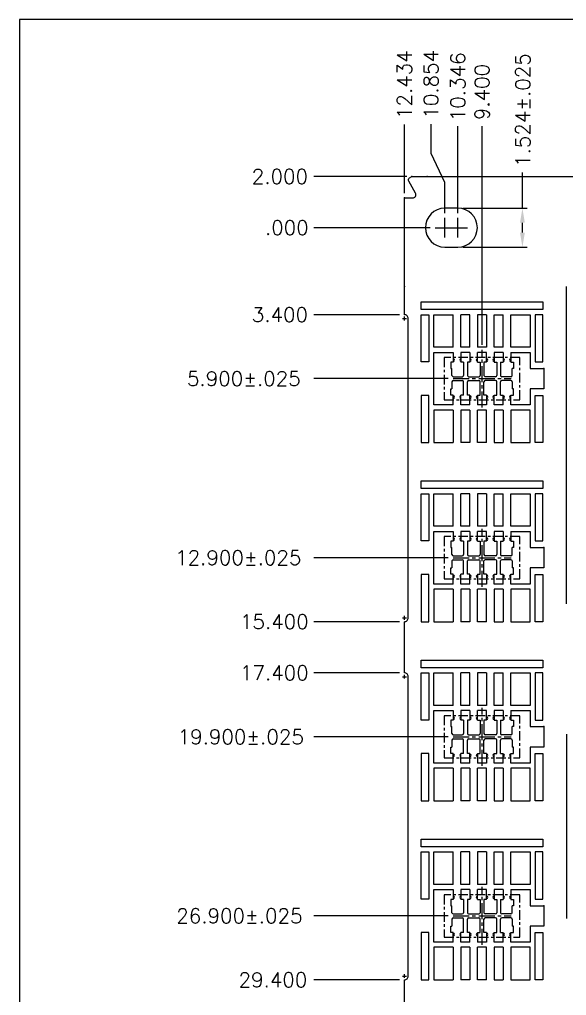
# Model space of a CAD drawing. Extents: x 289 to 470, y -62 to 34.
# Drawn here: x 289.24 to 310.62, y -4.55 to 33.59 of the extents above; entities that cross this region are included whole.
import ezdxf

# ---------------------------------------------------------------- set-up
doc = ezdxf.new("R2010")
doc.units = 0
doc.header["$LTSCALE"] = 0.5
doc.header["$MEASUREMENT"] = 0
doc.linetypes.add('CENTER', pattern=[2, 1.25, -0.25, 0.25, -0.25])
doc.linetypes.add('CENTER2', pattern=[1.125, 0.75, -0.125, 0.125, -0.125])
doc.layers.add('1', color=7, linetype='CONTINUOUS')
doc.layers.add('1D', color=4, linetype='CONTINUOUS')
doc.styles.add('SIMPLEX', font='SIMPLEX')

msp = doc.modelspace()

# ---------------------------------------------------------------- linework, layer by layer
at = {"layer": '1', "linetype": 'Continuous'}
for p, q in [((306.376, 26.22), (305.868, 26.22)), ((305.868, 24.696), (306.376, 24.696)), ((310.622, 10.758), (310.622, 23.158)), ((310.622, 5.658), (310.622, -1.542))]:
    msp.add_line(p, q, dxfattribs=at)
at = {"layer": '1'}
for p, q in [((304.942, 22.258), (304.942, 22.558)), ((304.942, 22.558), (309.702, 22.558)), ((309.702, 22.558), (309.702, 22.258)), ((309.702, 22.258), (304.942, 22.258)), ((304.942, 20.212), (304.942, 22.058)), ((304.942, 22.058), (305.242, 22.058)), ((305.242, 22.058), (305.242, 20.212)), ((305.442, 22.058), (306.197, 22.058)), ((305.442, 20.786), (305.442, 22.058)), ((306.197, 20.786), (306.197, 22.058)), ((306.847, 22.058), (306.497, 22.058)), ((306.497, 20.786), (306.497, 22.058)), ((306.847, 20.786), (306.847, 22.058)), ((307.497, 22.058), (307.147, 22.058)), ((307.147, 22.058), (307.147, 20.786)), ((307.497, 22.058), (307.497, 20.786)), ((307.797, 20.786), (307.797, 22.058)), ((308.147, 20.786), (308.147, 22.058)), ((308.447, 22.058), (309.202, 22.058)), ((308.447, 20.786), (308.447, 22.058)), ((309.202, 22.058), (309.202, 20.786)), ((309.402, 22.058), (309.402, 20.212)), ((309.702, 22.058), (309.402, 22.058)), ((309.702, 20.212), (309.702, 22.058)), ((306.197, 20.786), (305.442, 20.786)), ((306.847, 20.786), (306.497, 20.786)), ((308.147, 20.786), (307.797, 20.786)), ((309.202, 20.786), (308.447, 20.786)), ((305.442, 18.53), (305.442, 20.586)), ((305.442, 20.586), (306.197, 20.586)), ((306.197, 20.586), (306.197, 20.205)), ((306.847, 20.586), (306.497, 20.586)), ((306.497, 20.586), (306.497, 20.205)), ((306.847, 20.586), (306.847, 20.205)), ((307.497, 20.586), (307.147, 20.586)), ((307.147, 20.205), (307.147, 20.586)), ((307.497, 20.205), (307.497, 20.586)), ((308.147, 20.586), (307.797, 20.586)), ((307.797, 20.586), (307.797, 20.205)), ((308.147, 20.586), (308.147, 20.205)), ((308.447, 20.586), (309.202, 20.586)), ((308.447, 20.586), (308.447, 20.205)), ((309.202, 20.586), (309.202, 19.958)), ((305.242, 20.212), (304.942, 20.212)), ((306.197, 20.205), (306.098, 20.205)), ((306.098, 20.205), (306.098, 19.958)), ((306.098, 19.958), (306.147, 19.958)), ((306.147, 19.684), (306.147, 19.958)), ((306.596, 20.205), (306.497, 20.205)), ((306.596, 20.205), (306.596, 19.684)), ((306.847, 20.205), (306.748, 20.205)), ((306.748, 20.205), (306.748, 19.684)), ((307.147, 20.205), (307.246, 20.205)), ((307.246, 20.205), (307.246, 19.733)), ((307.246, 20.205), (307.246, 19.684)), ((307.497, 20.205), (307.398, 20.205)), ((307.398, 20.205), (307.398, 19.684)), ((307.398, 20.205), (307.398, 19.684)), ((307.797, 20.205), (307.896, 20.205)), ((307.896, 20.205), (307.896, 19.684)), ((308.048, 20.205), (308.147, 20.205)), ((308.048, 20.205), (308.048, 19.684)), ((308.447, 20.205), (308.546, 20.205)), ((308.546, 19.958), (308.497, 19.958)), ((308.497, 19.684), (308.497, 19.958)), ((308.546, 20.205), (308.546, 19.958)), ((309.202, 19.958), (309.736, 19.958)), ((309.402, 20.212), (309.702, 20.212)), ((309.736, 19.958), (309.736, 19.158)), ((306.197, 19.634), (306.546, 19.634)), ((306.197, 19.482), (306.546, 19.482)), ((306.798, 19.634), (307.196, 19.634)), ((306.798, 19.482), (307.196, 19.482)), ((307.846, 19.634), (307.448, 19.634)), ((307.846, 19.482), (307.448, 19.482)), ((308.447, 19.634), (308.098, 19.634)), ((308.447, 19.482), (308.098, 19.482)), ((306.098, 18.911), (306.098, 19.158)), ((306.098, 19.158), (306.147, 19.158)), ((306.147, 19.432), (306.147, 19.158)), ((306.596, 18.911), (306.596, 19.432)), ((306.748, 18.911), (306.748, 19.432)), ((307.246, 18.911), (307.246, 19.432)), ((307.246, 18.911), (307.246, 19.432)), ((307.398, 18.911), (307.398, 19.432)), ((307.398, 18.911), (307.398, 19.382)), ((307.896, 18.911), (307.896, 19.432)), ((308.048, 18.911), (308.048, 19.432)), ((308.497, 19.432), (308.497, 19.158)), ((308.546, 19.158), (308.497, 19.158)), ((308.546, 18.911), (308.546, 19.158)), ((309.202, 19.158), (309.202, 18.53)), ((309.736, 19.158), (309.202, 19.158)), ((304.942, 18.904), (304.942, 17.058)), ((305.242, 18.904), (304.942, 18.904)), ((305.242, 17.058), (305.242, 18.904)), ((306.197, 18.911), (306.098, 18.911)), ((306.197, 18.53), (306.197, 18.911)), ((306.497, 18.53), (306.497, 18.911)), ((306.596, 18.911), (306.497, 18.911)), ((306.847, 18.911), (306.748, 18.911)), ((306.847, 18.53), (306.847, 18.911)), ((307.147, 18.911), (307.147, 18.53)), ((307.147, 18.911), (307.246, 18.911)), ((307.497, 18.911), (307.398, 18.911)), ((307.497, 18.911), (307.497, 18.53)), ((307.797, 18.53), (307.797, 18.911)), ((307.797, 18.911), (307.896, 18.911)), ((308.048, 18.911), (308.147, 18.911)), ((308.147, 18.53), (308.147, 18.911)), ((308.447, 18.53), (308.447, 18.911)), ((308.447, 18.911), (308.546, 18.911)), ((309.402, 17.058), (309.402, 18.904)), ((309.402, 18.904), (309.702, 18.904)), ((309.702, 18.904), (309.702, 17.058)), ((306.197, 18.53), (305.442, 18.53)), ((306.197, 18.33), (305.442, 18.33)), ((305.442, 18.33), (305.442, 17.058)), ((306.197, 18.33), (306.197, 17.058)), ((306.847, 18.53), (306.497, 18.53)), ((306.847, 18.33), (306.497, 18.33)), ((306.497, 18.33), (306.497, 17.058)), ((306.847, 18.33), (306.847, 17.058)), ((307.497, 18.53), (307.147, 18.53)), ((307.147, 17.058), (307.147, 18.33)), ((307.497, 17.058), (307.497, 18.33)), ((308.147, 18.53), (307.797, 18.53)), ((307.797, 18.33), (307.797, 17.058)), ((308.147, 18.33), (307.797, 18.33)), ((308.147, 18.33), (308.147, 17.058)), ((309.202, 18.53), (308.447, 18.53)), ((309.202, 18.33), (308.447, 18.33)), ((308.447, 18.33), (308.447, 17.058)), ((309.202, 17.058), (309.202, 18.33)), ((304.942, 17.058), (305.242, 17.058)), ((305.442, 17.058), (306.197, 17.058)), ((306.847, 17.058), (306.497, 17.058)), ((307.497, 17.058), (307.147, 17.058)), ((308.447, 17.058), (309.202, 17.058)), ((309.702, 17.058), (309.402, 17.058)), ((304.942, 15.558), (309.702, 15.558)), ((304.942, 15.258), (304.942, 15.558)), ((309.702, 15.558), (309.702, 15.258)), ((309.702, 15.258), (304.942, 15.258)), ((304.942, 13.212), (304.942, 15.058)), ((304.942, 15.058), (305.242, 15.058)), ((305.242, 15.058), (305.242, 13.212)), ((305.442, 15.058), (306.197, 15.058)), ((305.442, 13.786), (305.442, 15.058)), ((306.197, 13.786), (306.197, 15.058)), ((306.497, 13.786), (306.497, 15.058)), ((306.847, 15.058), (306.497, 15.058)), ((306.847, 13.786), (306.847, 15.058)), ((307.147, 15.058), (307.147, 13.786)), ((307.497, 15.058), (307.147, 15.058)), ((307.497, 15.058), (307.497, 13.786)), ((307.797, 13.786), (307.797, 15.058)), ((308.147, 13.786), (308.147, 15.058)), ((308.447, 13.786), (308.447, 15.058)), ((308.447, 15.058), (309.202, 15.058)), ((309.202, 15.058), (309.202, 13.786)), ((309.402, 15.058), (309.402, 13.212)), ((309.702, 15.058), (309.402, 15.058)), ((309.702, 13.212), (309.702, 15.058)), ((306.197, 13.786), (305.442, 13.786)), ((306.847, 13.786), (306.497, 13.786)), ((308.147, 13.786), (307.797, 13.786)), ((309.202, 13.786), (308.447, 13.786)), ((305.442, 11.53), (305.442, 13.586)), ((305.442, 13.586), (306.197, 13.586)), ((306.197, 13.586), (306.197, 13.205)), ((306.847, 13.586), (306.497, 13.586)), ((306.497, 13.586), (306.497, 13.205)), ((306.847, 13.586), (306.847, 13.205)), ((307.497, 13.586), (307.147, 13.586)), ((307.147, 13.205), (307.147, 13.586)), ((307.497, 13.205), (307.497, 13.586)), ((308.147, 13.586), (307.797, 13.586)), ((307.797, 13.586), (307.797, 13.205)), ((308.147, 13.586), (308.147, 13.205)), ((308.447, 13.586), (309.202, 13.586)), ((308.447, 13.586), (308.447, 13.205)), ((309.202, 13.586), (309.202, 12.958)), ((305.242, 13.212), (304.942, 13.212)), ((306.197, 13.205), (306.098, 13.205)), ((306.098, 13.205), (306.098, 12.958)), ((306.596, 13.205), (306.497, 13.205)), ((306.596, 13.205), (306.596, 12.684)), ((306.847, 13.205), (306.748, 13.205)), ((306.748, 13.205), (306.748, 12.684)), ((307.147, 13.205), (307.246, 13.205)), ((307.246, 13.205), (307.246, 12.733)), ((307.246, 13.205), (307.246, 12.684)), ((307.497, 13.205), (307.398, 13.205)), ((307.398, 13.205), (307.398, 12.684)), ((307.398, 13.205), (307.398, 12.684)), ((307.797, 13.205), (307.896, 13.205)), ((307.896, 13.205), (307.896, 12.684)), ((308.048, 13.205), (308.147, 13.205)), ((308.048, 13.205), (308.048, 12.684)), ((308.447, 13.205), (308.546, 13.205)), ((308.546, 13.205), (308.546, 12.958)), ((309.402, 13.212), (309.702, 13.212)), ((306.098, 12.958), (306.147, 12.958)), ((306.147, 12.684), (306.147, 12.958)), ((306.197, 12.634), (306.546, 12.634)), ((306.798, 12.634), (307.196, 12.634)), ((307.846, 12.634), (307.448, 12.634)), ((308.447, 12.634), (308.098, 12.634)), ((308.546, 12.958), (308.497, 12.958)), ((308.497, 12.684), (308.497, 12.958)), ((309.202, 12.958), (309.736, 12.958)), ((309.736, 12.958), (309.736, 12.158)), ((306.147, 12.432), (306.147, 12.158)), ((306.197, 12.482), (306.546, 12.482)), ((306.596, 11.911), (306.596, 12.432)), ((306.748, 11.911), (306.748, 12.432)), ((306.798, 12.482), (307.196, 12.482)), ((307.246, 11.911), (307.246, 12.432)), ((307.246, 11.911), (307.246, 12.432)), ((307.398, 11.911), (307.398, 12.432)), ((307.398, 11.911), (307.398, 12.382)), ((307.846, 12.482), (307.448, 12.482)), ((307.896, 11.911), (307.896, 12.432)), ((308.048, 11.911), (308.048, 12.432)), ((308.447, 12.482), (308.098, 12.482)), ((308.497, 12.432), (308.497, 12.158)), ((304.942, 11.904), (304.942, 10.058)), ((305.242, 11.904), (304.942, 11.904)), ((305.242, 10.058), (305.242, 11.904)), ((306.098, 11.911), (306.098, 12.158)), ((306.098, 12.158), (306.147, 12.158)), ((306.197, 11.911), (306.098, 11.911)), ((306.197, 11.53), (306.197, 11.911)), ((306.497, 11.53), (306.497, 11.911)), ((306.596, 11.911), (306.497, 11.911)), ((306.847, 11.911), (306.748, 11.911)), ((306.847, 11.53), (306.847, 11.911)), ((307.147, 11.911), (307.147, 11.53)), ((307.147, 11.911), (307.246, 11.911)), ((307.497, 11.911), (307.398, 11.911)), ((307.497, 11.911), (307.497, 11.53)), ((307.797, 11.53), (307.797, 11.911)), ((307.797, 11.911), (307.896, 11.911)), ((308.048, 11.911), (308.147, 11.911)), ((308.147, 11.53), (308.147, 11.911)), ((308.447, 11.53), (308.447, 11.911)), ((308.447, 11.911), (308.546, 11.911)), ((308.546, 12.158), (308.497, 12.158)), ((308.546, 11.911), (308.546, 12.158)), ((309.736, 12.158), (309.202, 12.158)), ((309.202, 12.158), (309.202, 11.53)), ((309.402, 10.058), (309.402, 11.904)), ((309.402, 11.904), (309.702, 11.904)), ((309.702, 11.904), (309.702, 10.058)), ((306.197, 11.53), (305.442, 11.53)), ((306.847, 11.53), (306.497, 11.53)), ((307.497, 11.53), (307.147, 11.53)), ((308.147, 11.53), (307.797, 11.53)), ((309.202, 11.53), (308.447, 11.53)), ((306.197, 11.33), (305.442, 11.33)), ((305.442, 11.33), (305.442, 10.058)), ((306.197, 11.33), (306.197, 10.058)), ((306.497, 11.33), (306.497, 10.058)), ((306.847, 11.33), (306.497, 11.33)), ((306.847, 11.33), (306.847, 10.058)), ((307.147, 10.058), (307.147, 11.33)), ((307.497, 10.058), (307.497, 11.33)), ((307.797, 11.33), (307.797, 10.058)), ((308.147, 11.33), (307.797, 11.33)), ((308.147, 11.33), (308.147, 10.058)), ((308.447, 11.33), (308.447, 10.058)), ((309.202, 11.33), (308.447, 11.33)), ((309.202, 10.058), (309.202, 11.33)), ((304.942, 10.058), (305.242, 10.058)), ((305.442, 10.058), (306.197, 10.058)), ((306.847, 10.058), (306.497, 10.058)), ((307.497, 10.058), (307.147, 10.058)), ((308.447, 10.058), (309.202, 10.058)), ((309.702, 10.058), (309.402, 10.058)), ((304.942, 8.558), (309.702, 8.558)), ((304.942, 8.258), (304.942, 8.558)), ((309.702, 8.558), (309.702, 8.258)), ((309.702, 8.258), (304.942, 8.258)), ((304.942, 6.212), (304.942, 8.058)), ((304.942, 8.058), (305.242, 8.058)), ((305.242, 8.058), (305.242, 6.212)), ((305.442, 8.058), (306.197, 8.058)), ((305.442, 6.786), (305.442, 8.058)), ((306.197, 6.786), (306.197, 8.058)), ((306.497, 6.786), (306.497, 8.058)), ((306.847, 8.058), (306.497, 8.058)), ((306.847, 6.786), (306.847, 8.058)), ((307.147, 8.058), (307.147, 6.786)), ((307.497, 8.058), (307.147, 8.058)), ((307.497, 8.058), (307.497, 6.786)), ((307.797, 6.786), (307.797, 8.058)), ((308.147, 6.786), (308.147, 8.058)), ((308.447, 6.786), (308.447, 8.058)), ((308.447, 8.058), (309.202, 8.058)), ((309.202, 8.058), (309.202, 6.786)), ((309.402, 8.058), (309.402, 6.212)), ((309.702, 8.058), (309.402, 8.058)), ((309.702, 6.212), (309.702, 8.058)), ((306.197, 6.786), (305.442, 6.786)), ((305.442, 4.53), (305.442, 6.586)), ((305.442, 6.586), (306.197, 6.586)), ((306.197, 6.586), (306.197, 6.205)), ((306.847, 6.786), (306.497, 6.786)), ((306.847, 6.586), (306.497, 6.586)), ((306.497, 6.586), (306.497, 6.205)), ((306.847, 6.586), (306.847, 6.205)), ((307.497, 6.586), (307.147, 6.586)), ((307.147, 6.205), (307.147, 6.586)), ((307.497, 6.205), (307.497, 6.586)), ((308.147, 6.786), (307.797, 6.786)), ((308.147, 6.586), (307.797, 6.586)), ((307.797, 6.586), (307.797, 6.205)), ((308.147, 6.586), (308.147, 6.205)), ((309.202, 6.786), (308.447, 6.786)), ((308.447, 6.586), (309.202, 6.586)), ((308.447, 6.586), (308.447, 6.205)), ((309.202, 6.586), (309.202, 5.958)), ((305.242, 6.212), (304.942, 6.212)), ((306.197, 6.205), (306.098, 6.205)), ((306.098, 6.205), (306.098, 5.958)), ((306.596, 6.205), (306.497, 6.205)), ((306.596, 6.205), (306.596, 5.684)), ((306.847, 6.205), (306.748, 6.205)), ((306.748, 6.205), (306.748, 5.684)), ((307.147, 6.205), (307.246, 6.205)), ((307.246, 6.205), (307.246, 5.733)), ((307.246, 6.205), (307.246, 5.684)), ((307.497, 6.205), (307.398, 6.205)), ((307.398, 6.205), (307.398, 5.684)), ((307.398, 6.205), (307.398, 5.684)), ((307.797, 6.205), (307.896, 6.205)), ((307.896, 6.205), (307.896, 5.684)), ((308.048, 6.205), (308.147, 6.205)), ((308.048, 6.205), (308.048, 5.684)), ((308.447, 6.205), (308.546, 6.205)), ((308.546, 6.205), (308.546, 5.958)), ((309.402, 6.212), (309.702, 6.212)), ((306.098, 5.958), (306.147, 5.958)), ((306.147, 5.684), (306.147, 5.958)), ((308.546, 5.958), (308.497, 5.958)), ((308.497, 5.684), (308.497, 5.958)), ((309.202, 5.958), (309.736, 5.958)), ((309.736, 5.958), (309.736, 5.158)), ((306.147, 5.432), (306.147, 5.158)), ((306.197, 5.634), (306.546, 5.634)), ((306.197, 5.482), (306.546, 5.482)), ((306.596, 4.911), (306.596, 5.432)), ((306.748, 4.911), (306.748, 5.432)), ((306.798, 5.634), (307.196, 5.634)), ((306.798, 5.482), (307.196, 5.482)), ((307.246, 4.911), (307.246, 5.432)), ((307.246, 4.911), (307.246, 5.432)), ((307.398, 4.911), (307.398, 5.432)), ((307.398, 4.911), (307.398, 5.382)), ((307.846, 5.634), (307.448, 5.634)), ((307.846, 5.482), (307.448, 5.482)), ((307.896, 4.911), (307.896, 5.432)), ((308.048, 4.911), (308.048, 5.432)), ((308.447, 5.634), (308.098, 5.634)), ((308.447, 5.482), (308.098, 5.482)), ((308.497, 5.432), (308.497, 5.158)), ((306.098, 4.911), (306.098, 5.158)), ((306.098, 5.158), (306.147, 5.158)), ((308.546, 5.158), (308.497, 5.158)), ((308.546, 4.911), (308.546, 5.158)), ((309.736, 5.158), (309.202, 5.158)), ((309.202, 5.158), (309.202, 4.53)), ((304.942, 4.904), (304.942, 3.058)), ((305.242, 4.904), (304.942, 4.904)), ((305.242, 3.058), (305.242, 4.904)), ((306.197, 4.911), (306.098, 4.911)), ((306.197, 4.53), (306.197, 4.911)), ((306.497, 4.53), (306.497, 4.911)), ((306.596, 4.911), (306.497, 4.911)), ((306.847, 4.911), (306.748, 4.911)), ((306.847, 4.53), (306.847, 4.911)), ((307.147, 4.911), (307.147, 4.53)), ((307.147, 4.911), (307.246, 4.911)), ((307.497, 4.911), (307.398, 4.911)), ((307.497, 4.911), (307.497, 4.53)), ((307.797, 4.53), (307.797, 4.911)), ((307.797, 4.911), (307.896, 4.911)), ((308.048, 4.911), (308.147, 4.911)), ((308.147, 4.53), (308.147, 4.911)), ((308.447, 4.53), (308.447, 4.911)), ((308.447, 4.911), (308.546, 4.911)), ((309.402, 3.058), (309.402, 4.904)), ((309.402, 4.904), (309.702, 4.904)), ((309.702, 4.904), (309.702, 3.058)), ((306.197, 4.53), (305.442, 4.53)), ((306.197, 4.33), (305.442, 4.33)), ((305.442, 4.33), (305.442, 3.058)), ((306.197, 4.33), (306.197, 3.058)), ((306.847, 4.53), (306.497, 4.53)), ((306.497, 4.33), (306.497, 3.058)), ((306.847, 4.33), (306.497, 4.33)), ((306.847, 4.33), (306.847, 3.058)), ((307.497, 4.53), (307.147, 4.53)), ((307.147, 3.058), (307.147, 4.33)), ((307.497, 3.058), (307.497, 4.33)), ((308.147, 4.53), (307.797, 4.53)), ((307.797, 4.33), (307.797, 3.058)), ((308.147, 4.33), (307.797, 4.33)), ((308.147, 4.33), (308.147, 3.058)), ((309.202, 4.53), (308.447, 4.53)), ((308.447, 4.33), (308.447, 3.058)), ((309.202, 4.33), (308.447, 4.33)), ((309.202, 3.058), (309.202, 4.33)), ((304.942, 3.058), (305.242, 3.058)), ((305.442, 3.058), (306.197, 3.058)), ((306.847, 3.058), (306.497, 3.058)), ((307.497, 3.058), (307.147, 3.058)), ((308.447, 3.058), (309.202, 3.058)), ((309.702, 3.058), (309.402, 3.058)), ((304.942, 1.558), (309.702, 1.558)), ((304.942, 1.258), (304.942, 1.558)), ((309.702, 1.558), (309.702, 1.258)), ((309.702, 1.258), (304.942, 1.258)), ((304.942, -0.788), (304.942, 1.058)), ((304.942, 1.058), (305.242, 1.058)), ((305.242, 1.058), (305.242, -0.788)), ((305.442, 1.058), (306.197, 1.058)), ((305.442, -0.214), (305.442, 1.058)), ((306.197, -0.214), (306.197, 1.058)), ((306.497, -0.214), (306.497, 1.058)), ((306.847, 1.058), (306.497, 1.058)), ((306.847, -0.214), (306.847, 1.058)), ((307.147, 1.058), (307.147, -0.214)), ((307.497, 1.058), (307.147, 1.058)), ((307.497, 1.058), (307.497, -0.214)), ((307.797, -0.214), (307.797, 1.058)), ((308.147, -0.214), (308.147, 1.058)), ((308.447, -0.214), (308.447, 1.058)), ((308.447, 1.058), (309.202, 1.058)), ((309.202, 1.058), (309.202, -0.214)), ((309.402, 1.058), (309.402, -0.788)), ((309.702, 1.058), (309.402, 1.058)), ((309.702, -0.788), (309.702, 1.058)), ((306.197, -0.214), (305.442, -0.214)), ((306.847, -0.214), (306.497, -0.214)), ((308.147, -0.214), (307.797, -0.214)), ((309.202, -0.214), (308.447, -0.214)), ((305.442, -2.47), (305.442, -0.414)), ((305.442, -0.414), (306.197, -0.414)), ((306.197, -0.414), (306.197, -0.795)), ((306.847, -0.414), (306.497, -0.414)), ((306.497, -0.414), (306.497, -0.795)), ((306.847, -0.414), (306.847, -0.795)), ((307.497, -0.414), (307.147, -0.414)), ((307.147, -0.795), (307.147, -0.414)), ((307.497, -0.795), (307.497, -0.414)), ((308.147, -0.414), (307.797, -0.414)), ((307.797, -0.414), (307.797, -0.795)), ((308.147, -0.414), (308.147, -0.795)), ((308.447, -0.414), (309.202, -0.414)), ((308.447, -0.414), (308.447, -0.795)), ((309.202, -0.414), (309.202, -1.042)), ((305.242, -0.788), (304.942, -0.788)), ((306.197, -0.795), (306.098, -0.795)), ((306.098, -0.795), (306.098, -1.042)), ((306.098, -1.042), (306.147, -1.042)), ((306.147, -1.316), (306.147, -1.042)), ((306.596, -0.795), (306.497, -0.795)), ((306.596, -0.795), (306.596, -1.316)), ((306.847, -0.795), (306.748, -0.795)), ((306.748, -0.795), (306.748, -1.316)), ((307.147, -0.795), (307.246, -0.795)), ((307.246, -0.795), (307.246, -1.267)), ((307.246, -0.795), (307.246, -1.316)), ((307.497, -0.795), (307.398, -0.795)), ((307.398, -0.795), (307.398, -1.316)), ((307.398, -0.795), (307.398, -1.316)), ((307.797, -0.795), (307.896, -0.795)), ((307.896, -0.795), (307.896, -1.316)), ((308.048, -0.795), (308.147, -0.795)), ((308.048, -0.795), (308.048, -1.316)), ((308.447, -0.795), (308.546, -0.795)), ((308.546, -1.042), (308.497, -1.042)), ((308.497, -1.316), (308.497, -1.042)), ((308.546, -0.795), (308.546, -1.042)), ((309.202, -1.042), (309.736, -1.042)), ((309.402, -0.788), (309.702, -0.788)), ((309.736, -1.042), (309.736, -1.842)), ((306.197, -1.366), (306.546, -1.366)), ((306.197, -1.518), (306.546, -1.518)), ((306.798, -1.366), (307.196, -1.366)), ((306.798, -1.518), (307.196, -1.518)), ((307.846, -1.366), (307.448, -1.366)), ((307.846, -1.518), (307.448, -1.518)), ((308.447, -1.366), (308.098, -1.366)), ((308.447, -1.518), (308.098, -1.518)), ((306.098, -2.089), (306.098, -1.842)), ((306.098, -1.842), (306.147, -1.842)), ((306.147, -1.568), (306.147, -1.842)), ((306.596, -2.089), (306.596, -1.568)), ((306.748, -2.089), (306.748, -1.568)), ((307.246, -2.089), (307.246, -1.568)), ((307.246, -2.089), (307.246, -1.568)), ((307.398, -2.089), (307.398, -1.568)), ((307.398, -2.089), (307.398, -1.618)), ((307.896, -2.089), (307.896, -1.568)), ((308.048, -2.089), (308.048, -1.568)), ((308.497, -1.568), (308.497, -1.842)), ((308.546, -1.842), (308.497, -1.842)), ((308.546, -2.089), (308.546, -1.842)), ((309.736, -1.842), (309.202, -1.842)), ((309.202, -1.842), (309.202, -2.47)), ((304.942, -2.096), (304.942, -3.942)), ((305.242, -2.096), (304.942, -2.096)), ((305.242, -3.942), (305.242, -2.096)), ((306.197, -2.089), (306.098, -2.089)), ((306.197, -2.47), (306.197, -2.089)), ((306.497, -2.47), (306.497, -2.089)), ((306.596, -2.089), (306.497, -2.089)), ((306.847, -2.089), (306.748, -2.089)), ((306.847, -2.47), (306.847, -2.089)), ((307.147, -2.089), (307.147, -2.47)), ((307.147, -2.089), (307.246, -2.089)), ((307.497, -2.089), (307.398, -2.089)), ((307.497, -2.089), (307.497, -2.47)), ((307.797, -2.47), (307.797, -2.089)), ((307.797, -2.089), (307.896, -2.089)), ((308.048, -2.089), (308.147, -2.089)), ((308.147, -2.47), (308.147, -2.089)), ((308.447, -2.47), (308.447, -2.089)), ((308.447, -2.089), (308.546, -2.089)), ((309.402, -3.942), (309.402, -2.096)), ((309.402, -2.096), (309.702, -2.096)), ((309.702, -2.096), (309.702, -3.942)), ((306.197, -2.47), (305.442, -2.47)), ((306.847, -2.47), (306.497, -2.47)), ((307.497, -2.47), (307.147, -2.47)), ((308.147, -2.47), (307.797, -2.47)), ((309.202, -2.47), (308.447, -2.47)), ((306.197, -2.67), (305.442, -2.67)), ((305.442, -2.67), (305.442, -3.942)), ((306.197, -2.67), (306.197, -3.942)), ((306.497, -2.67), (306.497, -3.942)), ((306.847, -2.67), (306.497, -2.67)), ((306.847, -2.67), (306.847, -3.942)), ((307.147, -3.942), (307.147, -2.67)), ((307.497, -3.942), (307.497, -2.67)), ((307.797, -2.67), (307.797, -3.942)), ((308.147, -2.67), (307.797, -2.67)), ((308.147, -2.67), (308.147, -3.942)), ((308.447, -2.67), (308.447, -3.942)), ((309.202, -2.67), (308.447, -2.67)), ((309.202, -3.942), (309.202, -2.67)), ((304.942, -3.942), (305.242, -3.942)), ((305.442, -3.942), (306.197, -3.942)), ((306.847, -3.942), (306.497, -3.942)), ((307.497, -3.942), (307.147, -3.942)), ((308.447, -3.942), (309.202, -3.942)), ((309.702, -3.942), (309.402, -3.942))]:
    msp.add_line(p, q, dxfattribs=at)
at = {"layer": '1', "linetype": 'Continuous'}
msp.add_lwpolyline([(304.288, -5.942), (304.288, -3.942, 0.414214), (304.438, -3.792), (304.438, 7.908, 0.414214), (304.288, 8.058), (304.288, 10.058, 0.414214), (304.438, 10.208), (304.438, 21.908, 0.414214), (304.288, 22.058), (304.288, 26.619), (304.61, 26.619, 0.57735), (304.72, 26.81), (304.454, 27.271, -0.414214), (304.491, 27.408), (304.577, 27.458), (329.169, 27.458)], format="xyb", dxfattribs=at)
at = {"layer": '1'}
for points in [[(307.797, 22.058), (308.147, 22.058)], [(307.497, 20.786), (307.147, 20.786)], [(307.497, 18.33), (307.147, 18.33)], [(307.797, 17.058), (308.147, 17.058)], [(307.797, 15.058), (308.147, 15.058)], [(307.497, 13.786), (307.147, 13.786)], [(307.497, 11.33), (307.147, 11.33)], [(307.797, 10.058), (308.147, 10.058)], [(307.797, 8.058), (308.147, 8.058)], [(307.497, 6.786), (307.147, 6.786)], [(307.497, 4.33), (307.147, 4.33)], [(307.797, 3.058), (308.147, 3.058)], [(307.797, 1.058), (308.147, 1.058)], [(307.497, -0.214), (307.147, -0.214)], [(307.497, -2.67), (307.147, -2.67)], [(307.797, -3.942), (308.147, -3.942)]]:
    msp.add_lwpolyline(points, dxfattribs=at)
at = {"layer": '1', "linetype": 'Continuous'}
for centre, start, end in [((305.868, 25.458), 90, 270), ((306.376, 25.458), 270, 90)]:
    msp.add_arc(centre, 0.762, start, end, dxfattribs=at)
at = {"layer": '1'}
for centre, start, end in [((306.197, 20.283), 270, 90), ((306.497, 20.283), 90, 270), ((306.847, 20.283), 270, 90), ((307.147, 20.283), 90, 270), ((307.497, 20.283), 270, 90), ((307.797, 20.283), 90, 270), ((308.147, 20.283), 270, 90), ((308.447, 20.283), 90, 270), ((306.197, 19.684), 180, 270), ((306.197, 19.432), 90, 180), ((306.546, 19.684), 270, 0), ((306.546, 19.432), 360, 90), ((306.798, 19.684), 180, 270), ((306.798, 19.432), 90, 180), ((307.196, 19.684), 270, 360), ((307.196, 19.432), 360, 90), ((307.448, 19.684), 180, 270), ((307.448, 19.432), 90, 180), ((307.846, 19.684), 270, 0), ((307.846, 19.432), 360, 90), ((308.098, 19.684), 180, 270), ((308.098, 19.432), 90, 180), ((308.447, 19.684), 270, 0), ((308.447, 19.432), 0, 90), ((306.197, 18.833), 270, 90), ((306.497, 18.833), 90, 270), ((306.847, 18.833), 270, 90), ((307.147, 18.833), 90, 270), ((307.497, 18.833), 270, 90), ((307.797, 18.833), 90, 270), ((308.147, 18.833), 270, 90), ((308.447, 18.833), 90, 270), ((306.197, 13.283), 270, 90), ((306.497, 13.283), 90, 270), ((306.847, 13.283), 270, 90), ((307.147, 13.283), 90, 270), ((307.497, 13.283), 270, 90), ((307.797, 13.283), 90, 270), ((308.147, 13.283), 270, 90), ((308.447, 13.283), 90, 270), ((306.197, 12.684), 180, 270), ((306.546, 12.684), 270, 0), ((306.798, 12.684), 180, 270), ((307.196, 12.684), 270, 360), ((307.448, 12.684), 180, 270), ((307.846, 12.684), 270, 0), ((308.098, 12.684), 180, 270), ((308.447, 12.684), 270, 0), ((306.197, 12.432), 90, 180), ((306.546, 12.432), 360, 90), ((306.798, 12.432), 90, 180), ((307.196, 12.432), 360, 90), ((307.448, 12.432), 90, 180), ((307.846, 12.432), 360, 90), ((308.098, 12.432), 90, 180), ((308.447, 12.432), 0, 90), ((306.197, 11.833), 270, 90), ((306.497, 11.833), 90, 270), ((306.847, 11.833), 270, 90), ((307.147, 11.833), 90, 270), ((307.497, 11.833), 270, 90), ((307.797, 11.833), 90, 270), ((308.147, 11.833), 270, 90), ((308.447, 11.833), 90, 270), ((306.197, 6.283), 270, 90), ((306.497, 6.283), 90, 270), ((306.847, 6.283), 270, 90), ((307.147, 6.283), 90, 270), ((307.497, 6.283), 270, 90), ((307.797, 6.283), 90, 270), ((308.147, 6.283), 270, 90), ((308.447, 6.283), 90, 270), ((306.197, 5.684), 180, 270), ((306.197, 5.432), 90, 180), ((306.546, 5.684), 270, 0), ((306.546, 5.432), 360, 90), ((306.798, 5.684), 180, 270), ((306.798, 5.432), 90, 180), ((307.196, 5.684), 270, 360), ((307.196, 5.432), 360, 90), ((307.448, 5.684), 180, 270), ((307.448, 5.432), 90, 180), ((307.846, 5.684), 270, 0), ((307.846, 5.432), 360, 90), ((308.098, 5.684), 180, 270), ((308.098, 5.432), 90, 180), ((308.447, 5.684), 270, 0), ((308.447, 5.432), 0, 90), ((306.197, 4.833), 270, 90), ((306.497, 4.833), 90, 270), ((306.847, 4.833), 270, 90), ((307.147, 4.833), 90, 270), ((307.497, 4.833), 270, 90), ((307.797, 4.833), 90, 270), ((308.147, 4.833), 270, 90), ((308.447, 4.833), 90, 270), ((306.197, -0.717), 270, 90), ((306.497, -0.717), 90, 270), ((306.847, -0.717), 270, 90), ((307.147, -0.717), 90, 270), ((307.497, -0.717), 270, 90), ((307.797, -0.717), 90, 270), ((308.147, -0.717), 270, 90), ((308.447, -0.717), 90, 270), ((306.197, -1.316), 180, 270), ((306.197, -1.568), 90, 180), ((306.546, -1.316), 270, 0), ((306.546, -1.568), 360, 90), ((306.798, -1.316), 180, 270), ((306.798, -1.568), 90, 180), ((307.196, -1.316), 270, 360), ((307.196, -1.568), 360, 90), ((307.448, -1.316), 180, 270), ((307.448, -1.568), 90, 180), ((307.846, -1.316), 270, 0), ((307.846, -1.568), 360, 90), ((308.098, -1.316), 180, 270), ((308.098, -1.568), 90, 180), ((308.447, -1.316), 270, 0), ((308.447, -1.568), 0, 90), ((306.197, -2.167), 270, 90), ((306.497, -2.167), 90, 270), ((306.847, -2.167), 270, 90), ((307.147, -2.167), 90, 270), ((307.497, -2.167), 270, 90), ((307.797, -2.167), 90, 270), ((308.147, -2.167), 270, 90), ((308.447, -2.167), 90, 270)]:
    msp.add_arc(centre, 0.05, start, end, dxfattribs=at)
at = {"layer": '1', "linetype": 'ByBlock'}
for p in [(304.577, 27.458), (304.288, 26.619), (304.288, 23.158)]:
    msp.add_point(p, dxfattribs=at)
at = {"layer": '1', "linetype": 'Continuous'}
for p in [(305.177, 27.458), (304.288, 26.619), (304.288, 26.619)]:
    msp.add_point(p, dxfattribs=at)
at = {"layer": '1'}
for p in [(309.736, 19.958), (309.736, 19.958), (309.736, 12.958), (309.736, 12.958), (309.736, 5.958), (309.736, 5.958), (309.736, -1.042), (309.736, -1.042)]:
    msp.add_point(p, dxfattribs=at)
at = {"layer": '1D', "color": 7}
for p, q in [((289.241, 33.595), (289.241, -59.062)), ((355.497, 33.595), (289.241, 33.595))]:
    msp.add_line(p, q, dxfattribs=at)
at = {"layer": '1D'}
for p, q in [((304.288, 26.809), (304.288, 29.487)), ((305.327, 28.361), (305.327, 29.501)), ((306.376, 26.028), (306.376, 29.431)), ((307.322, 20.879), (307.322, 29.431)), ((305.868, 27.221), (305.327, 28.361)), ((308.9, 26.22), (308.9, 27.618)), ((304.387, 27.458), (300.749, 27.458)), ((305.868, 26.028), (305.868, 27.221)), ((306.566, 26.22), (309.09, 26.22)), ((305.868, 25.078), (305.868, 25.838)), ((306.376, 25.078), (306.376, 25.838)), ((308.9, 25.266), (308.9, 25.65)), ((305.298, 25.458), (300.749, 25.458)), ((305.488, 25.458), (306.248, 25.458)), ((305.996, 25.458), (306.756, 25.458)), ((306.566, 24.696), (309.09, 24.696)), ((304.098, 22.058), (300.749, 22.058)), ((304.213, 21.908), (304.363, 21.908)), ((304.288, 21.833), (304.288, 21.983)), ((306.001, 19.558), (300.749, 19.558)), ((306.001, 12.558), (300.749, 12.558)), ((304.098, 10.058), (300.749, 10.058)), ((304.213, 10.208), (304.363, 10.208)), ((304.288, 10.133), (304.288, 10.283)), ((304.098, 8.058), (300.749, 8.058)), ((304.213, 7.908), (304.363, 7.908)), ((304.288, 7.833), (304.288, 7.983)), ((306.001, 5.558), (300.749, 5.558)), ((306.001, -1.442), (300.749, -1.442)), ((304.213, -3.792), (304.363, -3.792)), ((304.288, -3.867), (304.288, -3.717)), ((304.098, -3.942), (300.749, -3.942))]:
    msp.add_line(p, q, dxfattribs=at)
at = {"layer": '1D', "linetype": 'CENTER'}
for p, q in [((307.322, 18.426), (307.322, 20.689)), ((306.191, 19.558), (308.454, 19.558)), ((307.322, 11.426), (307.322, 13.689)), ((306.191, 12.558), (308.454, 12.558)), ((307.322, 4.426), (307.322, 6.689)), ((306.191, 5.558), (308.454, 5.558)), ((307.322, -2.574), (307.322, -0.311)), ((306.191, -1.442), (308.454, -1.442))]:
    msp.add_line(p, q, dxfattribs=at)
at = {"layer": '1D', "color": 2, "linetype": 'CENTER2'}
for points in [[(305.847, 18.733), (308.797, 18.733), (308.797, 20.383), (305.847, 20.383)], [(305.847, 11.733), (308.797, 11.733), (308.797, 13.383), (305.847, 13.383)], [(305.847, 4.733), (308.797, 4.733), (308.797, 6.383), (305.847, 6.383)], [(305.847, -2.267), (308.797, -2.267), (308.797, -0.617), (305.847, -0.617)]]:
    msp.add_lwpolyline(points, close=True, dxfattribs=at)
at = {"layer": '1D'}
for points in [[(308.805, 25.65), (308.995, 25.65), (308.9, 26.22)], [(308.805, 25.266), (308.995, 25.266), (308.9, 24.696)]]:
    msp.add_solid(points, dxfattribs=at)

# ---------------------------------------------------------------- texts
at = {"layer": '1D', "char_height": 0.57, "attachment_point": 5, "rotation": 90, "style": 'SIMPLEX'}
for s, insert in [('\\A1;12.434', (304.288, 31.048)), ('\\A1;10.854', (305.327, 31.062)), ('\\A1;10.346', (306.376, 30.965)), ('1.524±.025', (308.917, 30.055)), ('\\A1;9.400', (307.322, 30.761))]:
    msp.add_mtext(s, dxfattribs=dict(at, insert=insert))
at = {"layer": '1D', "char_height": 0.57, "attachment_point": 5, "style": 'SIMPLEX'}
for s, insert in [('\\A1;2.000', (299.419, 27.458)), ('\\A1;.000', (299.69, 25.458)), ('\\A1;3.400', (299.419, 22.058)), ('5.900±.025', (298.01, 19.558)), ('12.900±.025', (297.793, 12.558)), ('\\A1;15.400', (299.202, 10.058)), ('\\A1;17.400', (299.202, 8.058)), ('19.900±.025', (297.89, 5.558)), ('26.900±.025', (297.836, -1.442)), ('\\A1;29.400', (299.147, -3.942))]:
    msp.add_mtext(s, dxfattribs=dict(at, insert=insert))

doc.saveas('drawing.dxf')
